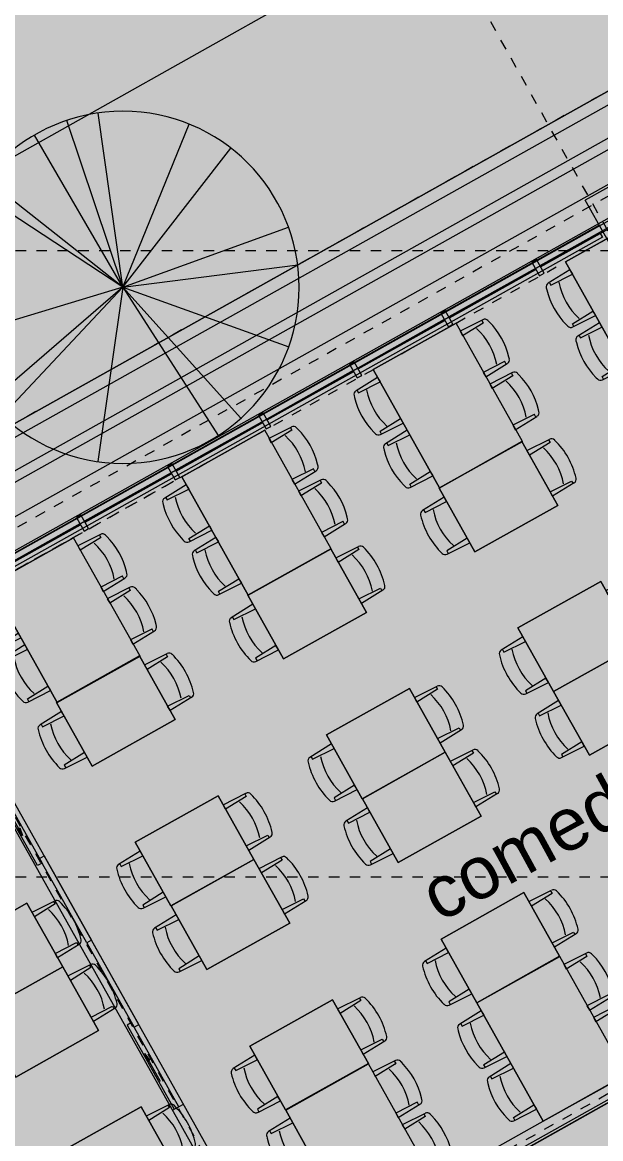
# Model space of a CAD drawing. Header units: metres. Extents: x -11.7 to 73.2, y 41.7 to 99.3.
# Drawn here: x 19.35 to 24.89, y 62.12 to 72.81 of the extents above; entities that cross this region are included whole.
import ezdxf

# ---------------------------------------------------------------- set-up
doc = ezdxf.new("R2010")
doc.units = ezdxf.units.M
for name, pattern in [('LíneaDeRejilla', [0.021, 0.012, -0.003, 0.003, -0.003]), ('Oculto', [0.006, 0.004, -0.002]), ('Overhead', [0.004, 0.0025, -0.0015])]:
    doc.linetypes.add(name, pattern=pattern)
for name, color, linetype, lineweight in [('A-BRND', 11, 'Continuous', 5), ('A-DETL-3', 151, 'Continuous', 5), ('A-DETL-GENF', 92, 'Continuous', 5), ('A-DETL-LNOC', 90, 'Oculto', 5), ('A-FLOR-PROY', 1, 'Overhead', 5), ('A-GLAZ-CURT', 52, 'Continuous', 9), ('A-GLAZ-CWMG', 51, 'Continuous', 13), ('A-MURO', 113, 'Continuous', 9), ('A-MURO-ACHU', 111, 'Continuous', 9), ('A-PISO', 51, 'Continuous', 9), ('A-PISO-ACHU', 8, 'Continuous', 9), ('A-PSAJ-ARBOL', 71, 'Continuous', 5), ('A-PUER', 31, 'Continuous', 5), ('A-TEXT-NOTA', 2, 'Continuous', 5), ('A-VENT-CORT', 52, 'Continuous', 5), ('A-VENT-CORT-MARC', 51, 'Continuous', 5), ('A-WALL', 113, 'Continuous', 18), ('S-REJI', 1, 'Continuous', 5)]:
    doc.layers.add(name, color=color, linetype=linetype, lineweight=lineweight)
doc.styles.add('Arial', font='arial.ttf', dxfattribs={"height": 0.5})

# ---------------------------------------------------------------- blocks, each defined once
blk = doc.blocks.new('Top Rail Type - Top Rail_Internal_-1327149-Nivel 1')
at = {"layer": 'A-BRND'}
for p, q in [((18.283, 67.099), (24.879, 70.798)), ((24.879, 70.798), (18.283, 67.099)), ((24.879, 70.798), (24.903, 70.754)), ((24.903, 70.754), (24.879, 70.798)), ((24.879, 70.798), (24.879, 70.798)), ((24.903, 70.754), (18.307, 67.056)), ((24.903, 70.754), (18.307, 67.056)), ((24.903, 70.754), (24.903, 70.754)), ((18.283, 67.099), (18.283, 67.099)), ((18.283, 67.099), (18.307, 67.056)), ((18.307, 67.056), (18.283, 67.099)), ((18.307, 67.056), (18.307, 67.056))]:
    blk.add_line(p, q, dxfattribs=at)
blk = doc.blocks.new('muro inclinado1 - muro inclinado-1370344-Nivel 1')
at = {"layer": 'A-MURO'}
for p, q in [((43.685, 82.651), (-1.236, 57.471)), ((43.741, 82.55), (-1.179, 57.37)), ((-1.043, 57.128), (43.877, 82.307)), ((43.925, 82.222), (-0.995, 57.043))]:
    blk.add_line(p, q, dxfattribs=at)
blk = doc.blocks.new('M_Door-Double-Sliding - 1800 x 2100mm-1735726-Nivel 1')
at = {"layer": 'A-DETL-GENF'}
blk.add_hatch(color=256, dxfattribs=at).paths.add_polyline_path([(0.374, 0.115), (0.374, 0.088), (0.298, 0.102)], flags=0)
for p, q in [((0.374, 0.115), (0.298, 0.102)), ((0.374, 0.088), (0.374, 0.115)), ((0.602, 0.102), (0.298, 0.102)), ((0.298, 0.102), (0.374, 0.088))]:
    blk.add_line(p, q, dxfattribs=at)
at = {"layer": 'A-PUER', "lineweight": 9}
for p, q in [((0.025, 0.187), (-0.9, 0.187)), ((-0.9, 0.187), (-0.9, 0.137)), ((-0.9, 0.137), (0.025, 0.137)), ((0.9, 0.137), (-0.025, 0.137)), ((-0.025, 0.137), (-0.025, 0.087)), ((0.025, 0.137), (0.025, 0.187)), ((0.9, 0.087), (0.9, 0.137)), ((-0.025, 0.087), (0.9, 0.087))]:
    blk.add_line(p, q, dxfattribs=at)
blk = doc.blocks.new('M_Door-Double-Sliding - 1800 x 2100mm-1735796-Nivel 1')
at = {"layer": 'A-DETL-GENF'}
blk.add_hatch(color=256, dxfattribs=at).paths.add_polyline_path([(0.374, -0.115), (0.298, -0.102), (0.374, -0.088)], flags=0)
for p, q in [((0.298, -0.102), (0.374, -0.088)), ((0.602, -0.102), (0.298, -0.102)), ((0.374, -0.115), (0.298, -0.102)), ((0.374, -0.088), (0.374, -0.115))]:
    blk.add_line(p, q, dxfattribs=at)
at = {"layer": 'A-PUER', "lineweight": 9}
for p, q in [((-0.025, -0.087), (0.9, -0.087)), ((-0.025, -0.137), (-0.025, -0.087)), ((0.9, -0.087), (0.9, -0.137)), ((-0.9, -0.137), (0.025, -0.137)), ((-0.9, -0.187), (-0.9, -0.137)), ((0.025, -0.187), (-0.9, -0.187)), ((0.9, -0.137), (-0.025, -0.137)), ((0.025, -0.137), (0.025, -0.187))]:
    blk.add_line(p, q, dxfattribs=at)
blk = doc.blocks.new('M_RPC Tree - Deciduous - Scarlet Oak - 6 mts-1356157-Nivel 1')
at = {"layer": 'A-PSAJ-ARBOL'}
for q in [(-0.239, 1.669), (-0.539, 1.598), (0.634, 1.563), (-0.848, 1.458), (1.032, 1.334), (-1.323, 1.046), (-1.409, 0.927), (1.585, 0.575), (1.673, 0.215), (-1.615, -0.485), (-1.277, -1.101), (-1.155, -1.229), (-0.24, -1.669), (0.91, -1.42), (1.129, -1.253), (1.587, -0.57)]:
    blk.add_line((0, 0), q, dxfattribs=at)
for start, end in [(360, 180), (180, 360)]:
    blk.add_arc((0, 0), 1.687, start, end, dxfattribs=at)
blk = doc.blocks.new('Panel de sistema - Vidrio-10-1633758-Nivel 1')
at = {"layer": 'A-GLAZ-CURT'}
for p, q in [((0.475, 0.005), (-0.475, 0.005)), ((-0.475, 0.005), (-0.475, -0.005)), ((0.475, -0.005), (0.475, 0.005)), ((-0.475, -0.005), (0.475, -0.005))]:
    blk.add_line(p, q, dxfattribs=at)
at = {"layer": 'A-VENT-CORT'}
for p, q in [((-0.475, 0.005), (-0.475, 0.005)), ((0.475, 0.005), (0.475, 0.005)), ((-0.475, -0.005), (-0.475, -0.005)), ((0.475, -0.005), (0.475, -0.005))]:
    blk.add_line(p, q, dxfattribs=at)
blk = doc.blocks.new('Montante rectangular - 50x150-V8-Nivel 1')
at = {"layer": 'A-GLAZ-CWMG'}
for p, q in [((-0.025, 0.075), (0.025, 0.075)), ((-0.025, -0.075), (-0.025, 0.075)), ((0.025, 0.075), (0.025, -0.075)), ((0.025, -0.075), (-0.025, -0.075))]:
    blk.add_line(p, q, dxfattribs=at)
at = {"layer": 'A-VENT-CORT-MARC'}
for p, q in [((-0.025, 0.075), (-0.025, 0.075)), ((0.025, 0.075), (0.025, 0.075)), ((-0.025, -0.075), (-0.025, -0.075)), ((0.025, -0.075), (0.025, -0.075))]:
    blk.add_line(p, q, dxfattribs=at)
blk = doc.blocks.new('MesadeComedor 4p Parametrica-Planta - Mesa de Comedor de 4 Puestos-1696959-Nivel 1')
at = {"layer": 'A-DETL-GENF'}
for p, q in [((-0.617, 0.694), (-0.628, 0.451)), ((-0.615, 0.682), (-0.59, 0.682)), ((-0.589, 0.681), (-0.579, 0.451)), ((-0.57, 0.738), (-0.587, 0.733)), ((-0.167, 0.733), (-0.184, 0.738)), ((-0.166, 0.681), (-0.176, 0.451)), ((-0.136, 0.682), (-0.165, 0.682)), ((-0.127, 0.451), (-0.137, 0.694)), ((-0.037, 0.694), (-0.048, 0.451)), ((-0.035, 0.682), (-0.01, 0.682)), ((-0.009, 0.681), (0.001, 0.451)), ((0.01, 0.738), (-0.007, 0.733)), ((0.413, 0.733), (0.396, 0.738)), ((0.414, 0.681), (0.404, 0.451)), ((0.444, 0.682), (0.415, 0.682)), ((0.453, 0.451), (0.443, 0.694)), ((-0.715, -0.455), (-0.715, 0.455)), ((0.585, 0.455), (-0.715, 0.455)), ((0.585, 0.455), (-0.715, 0.455)), ((-0.715, 0.455), (-0.715, -0.455)), ((-0.628, 0.451), (-0.579, 0.451)), ((-0.176, 0.451), (-0.127, 0.451)), ((-0.048, 0.451), (0.001, 0.451)), ((0.404, 0.451), (0.453, 0.451)), ((0.585, 0.455), (0.585, -0.455)), ((0.585, -0.455), (0.585, 0.455)), ((0.585, -0.455), (0.585, 0.455)), ((0.585, -0.455), (-0.715, -0.455)), ((-0.715, -0.455), (0.585, -0.455)), ((-0.628, -0.455), (-0.617, -0.698)), ((-0.628, -0.455), (-0.579, -0.455)), ((-0.589, -0.685), (-0.579, -0.455)), ((-0.166, -0.685), (-0.176, -0.455)), ((-0.176, -0.455), (-0.127, -0.455)), ((-0.137, -0.698), (-0.127, -0.455)), ((-0.048, -0.455), (-0.037, -0.698)), ((-0.048, -0.455), (0.001, -0.455)), ((-0.009, -0.685), (0.001, -0.455)), ((0.414, -0.685), (0.404, -0.455)), ((0.404, -0.455), (0.453, -0.455)), ((0.443, -0.698), (0.453, -0.455)), ((-0.615, -0.686), (-0.59, -0.686)), ((-0.587, -0.736), (-0.57, -0.741)), ((-0.184, -0.741), (-0.167, -0.736)), ((-0.136, -0.686), (-0.165, -0.686)), ((-0.035, -0.686), (-0.01, -0.686)), ((-0.007, -0.736), (0.01, -0.741)), ((0.396, -0.741), (0.413, -0.736)), ((0.444, -0.686), (0.415, -0.686))]:
    blk.add_line(p, q, dxfattribs=at)
for centre, radius, start, end in [((-0.377, 0.043), 0.721, 74.4748, 105.5252), ((0.203, 0.043), 0.721, 74.4748, 105.5252), ((-0.576, 0.693), 0.0417, 106.4199, 177.4596), ((-0.59, 0.681), 0.00104, 2.5404, 90), ((-0.179, 0.693), 0.0417, 2.5404, 73.5801), ((-0.165, 0.681), 0.00104, 90, 177.4596), ((0.004, 0.693), 0.0417, 106.4199, 177.4596), ((-0.01, 0.681), 0.00104, 2.5404, 90), ((0.401, 0.693), 0.0417, 2.5404, 73.5801), ((0.415, 0.681), 0.00104, 90, 177.4596), ((-0.377, 0.006), 0.627, 71.5812, 108.4188), ((0.203, 0.006), 0.627, 71.5812, 108.4188), ((-0.377, -0.01), 0.627, 251.5812, 288.4188), ((0.203, -0.01), 0.627, 251.5812, 288.4188), ((-0.576, -0.696), 0.0417, 182.5404, 253.5801), ((-0.59, -0.685), 0.00104, 270, 357.4596), ((-0.377, -0.046), 0.721, 254.4748, 285.5252), ((-0.179, -0.696), 0.0417, 286.4199, 357.4596), ((-0.165, -0.685), 0.00104, 182.5404, 270), ((0.004, -0.696), 0.0417, 182.5404, 253.5801), ((-0.01, -0.685), 0.00104, 270, 357.4596), ((0.203, -0.046), 0.721, 254.4748, 285.5252), ((0.401, -0.696), 0.0417, 286.4199, 357.4596), ((0.415, -0.685), 0.00104, 182.5404, 270)]:
    blk.add_arc(centre, radius, start, end, dxfattribs=at)
blk = doc.blocks.new('MesadeComedor 2p Parametrica-Planta - Mesa de Comedor Pequeña de 2 Puestos-1692873-Nivel 1')
at = {"layer": 'A-DETL-GENF'}
for p, q in [((-0.616, 0.455), (-0.605, 0.698)), ((-0.605, 0.686), (-0.577, 0.686)), ((-0.577, 0.686), (-0.566, 0.455)), ((-0.164, 0.455), (-0.153, 0.685)), ((-0.153, 0.685), (-0.125, 0.685)), ((-0.125, 0.698), (-0.114, 0.455)), ((-0.015, 0.455), (-0.715, 0.455)), ((-0.715, 0.455), (-0.715, -0.455)), ((-0.715, 0.455), (-0.015, 0.455)), ((-0.715, -0.455), (-0.715, 0.455)), ((-0.566, 0.455), (-0.616, 0.455)), ((-0.114, 0.455), (-0.164, 0.455)), ((-0.015, -0.455), (-0.015, 0.455)), ((-0.015, 0.455), (-0.015, -0.455)), ((-0.715, -0.455), (-0.015, -0.455)), ((-0.015, -0.455), (-0.715, -0.455)), ((-0.566, -0.455), (-0.616, -0.455)), ((-0.616, -0.455), (-0.605, -0.698)), ((-0.577, -0.686), (-0.566, -0.455)), ((-0.114, -0.455), (-0.164, -0.455)), ((-0.164, -0.455), (-0.153, -0.685)), ((-0.125, -0.698), (-0.114, -0.455)), ((-0.605, -0.686), (-0.577, -0.686)), ((-0.153, -0.685), (-0.125, -0.685))]:
    blk.add_line(p, q, dxfattribs=at)
for centre, radius, start, end in [((-0.365, 0.023), 0.743, 73.5801, 106.4199), ((-0.563, 0.696), 0.0417, 106.4199, 177.4596), ((-0.167, 0.696), 0.0417, 2.5404, 73.5801), ((-0.365, 0.01), 0.627, 71.5812, 108.4188), ((-0.365, -0.01), 0.627, 251.5812, 288.4188), ((-0.563, -0.696), 0.0417, 182.5404, 253.5801), ((-0.365, -0.023), 0.743, 253.5801, 286.4199), ((-0.167, -0.696), 0.0417, 286.4199, 357.4596)]:
    blk.add_arc(centre, radius, start, end, dxfattribs=at)

msp = doc.modelspace()

# ---------------------------------------------------------------- hatches: boundary and pattern name
at = {"layer": 'A-DETL-GENF'}
msp.add_hatch(color=7, dxfattribs=at).paths.add_polyline_path([(19.004, 59.125), (15.391, 65.571), (28.607, 72.978), (32.22, 66.532)], flags=0)
at = {"layer": 'A-MURO-ACHU', "lineweight": 5}
msp.add_hatch(color=256, dxfattribs=at).paths.add_polyline_path([(20.313, 59.858), (20.24, 59.989), (30.969, 66.003), (31.1, 66.076), (31.173, 65.946)], flags=0)
at = {"layer": 'A-PISO-ACHU', "lineweight": 5}
h = msp.add_hatch(color=256, dxfattribs=at)
edge = h.paths.add_edge_path(flags=0)
edge.add_line((-11.744, 67.478), (-11.744, 68.992))
edge.add_line((-11.744, 68.992), (20.68, 87.24))
edge.add_line((20.68, 87.24), (42.763, 99.321))
edge.add_line((42.763, 99.321), (49.014, 99.321))
edge.add_line((49.014, 99.321), (22.136, 84.617))
edge.add_line((22.136, 84.617), (-8.422, 67.419))
edge.add_arc((-9.969, 75.372), 8.102, 263.7019, 281.0136, ccw=False)
edge.add_arc((-12.533, 60.522), 7, 76.1603, 83.5347)
h.paths.add_polyline_path([(73.158, 99.321), (73.158, 41.66)], flags=0)
edge = h.paths.add_edge_path(flags=0)
edge.add_line((69.851, 99.321), (73.158, 99.321))
edge.add_line((65.916, 97.168), (69.851, 99.321))
edge = h.paths.add_edge_path(flags=0)
edge.add_line((73.158, 51.904), (73.158, 50.909))
edge.add_line((73.158, 50.909), (67.409, 50.912))
edge.add_line((67.409, 50.912), (67.406, 45.89))
edge.add_arc((67.769, 48.868), 3, 197.8091, 263.0532, ccw=False)
edge.add_line((64.913, 47.95), (64.926, 52.057))
edge.add_arc((67.357, 51.838), 2.44, 138.4696, 174.8617, ccw=False)
edge.add_line((65.53, 53.456), (67.412, 55.146))
edge.add_line((67.412, 55.146), (67.438, 93.14))
edge.add_line((67.438, 93.14), (65.566, 94.511))
edge.add_arc((67.872, 96.43), 3, 186.297, 219.7758, ccw=False)
edge.add_line((64.89, 96.101), (64.89, 96.179))
edge.add_line((64.89, 96.179), (64.884, 98.083))
edge.add_arc((67.871, 97.808), 3, 152.3867, 174.7408, ccw=False)
edge.add_arc((100.814, 69.292), 46.495, 139.7706, 139.9679, ccw=False)
edge.add_line((65.316, 99.321), (73.158, 99.321))
edge.add_line((65.918, 96.156), (65.916, 97.168))
edge.add_arc((67.9, 96.421), 2, 187.6142, 217.5848)
edge.add_line((66.315, 95.202), (68.416, 93.664))
edge.add_line((68.416, 93.664), (68.432, 51.911))
edge.add_line((68.432, 51.911), (73.158, 51.904))
h.paths.add_polyline_path([(20.105, 57.717), (26.684, 61.399), (27.997, 59.062), (49.236, 71.036), (49.236, 57.717)], flags=0)
edge = h.paths.add_edge_path(flags=0)
edge.add_line((-5.712, 46.001), (54.461, 46.001))
edge.add_line((54.461, 46.001), (54.461, 90.902))
edge.add_line((54.461, 90.902), (26.988, 75.873))
edge.add_line((26.988, 75.873), (-6.336, 57.118))
edge.add_arc((5.07, 53.317), 12.023, 127.3503, 161.5712, ccw=False)
edge.add_line((-2.224, 62.875), (25.532, 78.496))
edge.add_line((25.532, 78.496), (55.413, 94.842))
edge.add_arc((56.806, 92.034), 3.135, 2.608, 116.3852, ccw=False)
edge.add_line((59.938, 92.176), (59.934, 86.617))
edge.add_line((59.934, 86.617), (57.431, 79.662))
edge.add_line((57.431, 79.662), (57.411, 49.633))
edge.add_line((57.411, 49.633), (57.408, 44.767))
edge.add_arc((59.408, 44.765), 2, 179.9609, 218.8093)
edge.add_line((57.849, 43.512), (59.338, 41.66))
edge.add_line((59.338, 41.66), (54.903, 41.66))
edge.add_line((54.903, 41.66), (54.904, 42.467))
edge.add_line((54.904, 42.467), (49.904, 42.473))
edge.add_line((49.904, 42.473), (49.903, 41.66))
edge.add_line((49.903, 41.66), (40.86, 41.66))
edge.add_line((40.86, 41.66), (40.849, 42.426))
edge.add_line((40.849, 42.426), (19.669, 42.426))
edge.add_line((19.669, 42.426), (19.663, 41.66))
edge.add_line((19.663, 41.66), (-5.714, 41.66))
edge.add_line((-5.714, 41.66), (-5.712, 46.001))
h = msp.add_hatch(color=256, dxfattribs=at)
h.paths.add_polyline_path([(73.158, 99.321), (73.158, 41.66)], flags=0)
edge = h.paths.add_edge_path(flags=0)
edge.add_line((49.017, 99.321), (73.158, 99.321))
edge.add_line((65.293, 99.321), (73.158, 99.321))
edge.add_arc((100.805, 69.311), 46.495, 139.8002, 140.007)
edge.add_arc((67.844, 97.804), 3, 152.4258, 174.7799)
edge.add_line((64.856, 98.077), (64.862, 96.6))
edge.add_line((64.862, 96.6), (59.465, 93.643))
edge.add_arc((56.782, 92.022), 3.135, 31.1418, 116.4243)
edge.add_line((55.387, 94.829), (25.518, 78.463))
edge.add_line((25.518, 78.463), (-2.228, 62.823))
edge.add_arc((5.073, 53.27), 12.023, 127.3894, 158.5358)
edge.add_arc((-12.535, 60.463), 7, 276.4834, 336.479, ccw=False)
edge.add_line((-11.744, 53.508), (-11.744, 67.418))
edge.add_arc((-12.535, 60.463), 7, 76.1994, 83.5166, ccw=False)
edge.add_arc((-9.982, 75.315), 8.102, 263.741, 281.0527)
edge.add_line((-8.429, 67.363), (22.117, 84.582))
edge.add_line((22.117, 84.582), (49.017, 99.321))
h = msp.add_hatch(color=256, dxfattribs=at)
h.paths.add_polyline_path([(1.889, 47.467), (10.985, 47.467), (10.985, 48.267), (54.461, 48.267), (54.461, 46.001), (-0.727, 46.001)], flags=0)
h.paths.add_polyline_path([(54.482, 90.875), (54.482, 87.45), (-5.467, 53.863), (-1.859, 47.425), (-4.37, 46.023), (-5.685, 46.024), (-5.708, 57.472), (26.928, 75.839)], flags=0)
h = msp.add_hatch(color=256, dxfattribs=at)
h.paths.add_polyline_path([(5.018, 49.016), (5.803, 47.617), (10.835, 47.617), (10.835, 50.902), (9.21, 49.991), (8.624, 51.037)], flags=0)
h.paths.add_polyline_path([(54.311, 87.233), (50.349, 85.012), (52.11, 81.872), (54.311, 83.106)], flags=0)
h.paths.add_polyline_path([(47.963, 73.295), (20.081, 57.667), (44.086, 57.667), (44.086, 68.168), (49.221, 71.063)], flags=0)
h.paths.add_polyline_path([(-5.466, 53.862), (-1.1, 56.31), (-1.628, 57.251), (44.077, 82.871), (44.605, 81.929), (54.461, 87.454), (54.461, 80.756), (54.286, 80.658), (54.286, 77.096), (54.461, 77.194), (54.461, 74.042), (51.062, 72.13), (51.062, 55.917), (54.461, 55.917), (54.461, 48.267), (53.761, 48.267), (53.761, 47.467), (12.141, 47.467), (12.141, 48.267), (10.985, 48.267), (10.985, 47.467), (1.889, 47.467), (2.204, 47.644), (1.324, 49.214), (-1.86, 47.429)], flags=0)
h = msp.add_hatch(color=256, dxfattribs=at)
h.paths.add_polyline_path([(42.061, 55.767), (36.716, 55.767), (36.716, 48.852), (42.061, 48.852)], flags=0)
h.paths.add_polyline_path([(21.784, 60.854), (28.38, 64.552), (24.903, 70.754), (18.307, 67.056)], flags=0)
h.paths.add_polyline_path([(49.161, 73.896), (20.209, 57.667), (49.161, 57.667)], flags=0)
h.paths.add_polyline_path([(-5.465, 53.86), (-1.105, 56.308), (-1.634, 57.246), (-1.235, 57.47), (-1.043, 57.128), (17.916, 67.755), (18.104, 67.418), (44.327, 82.118), (44.474, 81.856), (54.461, 87.454), (54.461, 83.231), (58.001, 83.231), (58.001, 51.892), (54.461, 51.892), (54.461, 48.267), (10.985, 48.267), (10.985, 47.467), (1.889, 47.467), (2.226, 47.656), (1.345, 49.226), (-1.859, 47.427)], flags=0)
msp.add_hatch(color=256, dxfattribs=at).paths.add_polyline_path([(18.251, 67.157), (24.873, 70.869), (28.466, 64.459), (21.844, 60.747)], flags=0)

# ---------------------------------------------------------------- linework, layer by layer
at = {"layer": 'A-DETL-3'}
for p, q in [((28.607, 72.978), (15.391, 65.571)), ((19.004, 59.125), (32.22, 66.532))]:
    msp.add_line(p, q, dxfattribs=at)
at = {"layer": 'A-DETL-LNOC'}
for p, q in [((0.996, 57.315), (42.169, 80.395)), ((16.149, 65.809), (21.731, 68.939))]:
    msp.add_line(p, q, dxfattribs=at)
at = {"layer": 'A-FLOR-PROY'}
msp.add_line((44.077, 82.871), (-1.628, 57.251), dxfattribs=at)
at = {"layer": 'A-MURO'}
for p, q in [((29.794, 73.942), (24.739, 71.109)), ((28.48, 64.436), (24.739, 71.109)), ((21.768, 60.883), (18.1, 67.425)), ((18.054, 67.262), (21.663, 60.824)), ((20.785, 62.39), (20.89, 62.449))]:
    msp.add_line(p, q, dxfattribs=at)
at = {"layer": 'A-PISO'}
for p, q in [((54.482, 87.45), (-5.467, 53.863)), ((-1.628, 57.251), (44.077, 82.871)), ((18.104, 67.418), (44.327, 82.118)), ((26.988, 75.873), (-6.336, 57.118)), ((18.251, 67.157), (24.873, 70.869)), ((24.903, 70.754), (18.307, 67.056)), ((20.181, 59.787), (39.269, 70.486)), ((28.466, 64.459), (21.844, 60.747))]:
    msp.add_line(p, q, dxfattribs=at)
at = {"layer": 'A-WALL'}
for p, q in [((30.969, 66.003), (20.24, 59.989)), ((20.182, 59.785), (31.173, 65.946))]:
    msp.add_line(p, q, dxfattribs=at)
at = {"layer": 'S-REJI', "linetype": 'LíneaDeRejilla'}
for p, q in [((49.919, 85.137), (-1.877, 56.103)), ((50.427, 76.824), (1.79, 49.561)), ((25.349, 70.112), (22.293, 75.564)), ((50.384, 70.624), (6.753, 70.624)), ((22.167, 60.048), (19.111, 65.5)), ((50.384, 64.624), (6.753, 64.624))]:
    msp.add_line(p, q, dxfattribs=at)

# ---------------------------------------------------------------- block references
at = {"layer": 'A-BRND'}
msp.add_blockref('Top Rail Type - Top Rail_Internal_-1327149-Nivel 1', (0, 0), dxfattribs=at)
at = {"layer": 'A-DETL-GENF'}
for name, p, rotation in [('MesadeComedor 4p Parametrica-Planta - Mesa de Comedor de 4 Puestos-1696959-Nivel 1', (25.295, 70.115), 299.2725903057579), ('MesadeComedor 4p Parametrica-Planta - Mesa de Comedor de 4 Puestos-1696959-Nivel 1', (23.454, 69.084), 299.2725903057579), ('MesadeComedor 4p Parametrica-Planta - Mesa de Comedor de 4 Puestos-1696959-Nivel 1', (21.622, 68.057), 299.2725903057579), ('MesadeComedor 2p Parametrica-Planta - Mesa de Comedor Pequeña de 2 Puestos-1692873-Nivel 1', (24.085, 67.949), 299.2725903057571), ('MesadeComedor 4p Parametrica-Planta - Mesa de Comedor de 4 Puestos-1696959-Nivel 1', (19.792, 67.028), 299.2725903057579), ('MesadeComedor 2p Parametrica-Planta - Mesa de Comedor Pequeña de 2 Puestos-1692873-Nivel 1', (22.254, 66.922), 299.2725903057571), ('MesadeComedor 2p Parametrica-Planta - Mesa de Comedor Pequeña de 2 Puestos-1692873-Nivel 1', (24.839, 66.61), 299.2725903057571), ('MesadeComedor 2p Parametrica-Planta - Mesa de Comedor Pequeña de 2 Puestos-1692873-Nivel 1', (25.182, 66), 299.2725903057571), ('MesadeComedor 2p Parametrica-Planta - Mesa de Comedor Pequeña de 2 Puestos-1692873-Nivel 1', (20.422, 65.896), 299.2725903057571), ('MesadeComedor 2p Parametrica-Planta - Mesa de Comedor Pequeña de 2 Puestos-1692873-Nivel 1', (23.007, 65.584), 299.2725903057571), ('MesadeComedor 2p Parametrica-Planta - Mesa de Comedor Pequeña de 2 Puestos-1692873-Nivel 1', (23.351, 64.973), 299.2725903057571), ('MesadeComedor 2p Parametrica-Planta - Mesa de Comedor Pequeña de 2 Puestos-1692873-Nivel 1', (21.175, 64.557), 299.2725903057571), ('MesadeComedor 2p Parametrica-Planta - Mesa de Comedor Pequeña de 2 Puestos-1692873-Nivel 1', (21.519, 63.947), 299.2725903057571), ('MesadeComedor 2p Parametrica-Planta - Mesa de Comedor Pequeña de 2 Puestos-1692873-Nivel 1', (24.104, 63.629), 299.2725903057571), ('MesadeComedor 2p Parametrica-Planta - Mesa de Comedor Pequeña de 2 Puestos-1692873-Nivel 1', (19.345, 63.527), 299.2725903057571), ('MesadeComedor 4p Parametrica-Planta - Mesa de Comedor de 4 Puestos-1696959-Nivel 1', (24.447, 63.017), 299.2725903057579), ('MesadeComedor 2p Parametrica-Planta - Mesa de Comedor Pequeña de 2 Puestos-1692873-Nivel 1', (19.689, 62.917), 299.2725903057571), ('MesadeComedor 2p Parametrica-Planta - Mesa de Comedor Pequeña de 2 Puestos-1692873-Nivel 1', (22.272, 62.602), 299.2725903057571), ('MesadeComedor 4p Parametrica-Planta - Mesa de Comedor de 4 Puestos-1696959-Nivel 1', (22.617, 61.988), 299.2725903057579), ('MesadeComedor 2p Parametrica-Planta - Mesa de Comedor Pequeña de 2 Puestos-1692873-Nivel 1', (20.44, 61.576), 299.2725903057571)]:
    msp.add_blockref(name, p, dxfattribs=dict(at, rotation=rotation))
at = {"layer": 'A-MURO'}
msp.add_blockref('muro inclinado1 - muro inclinado-1370344-Nivel 1', (0, 0), dxfattribs=at)
at = {"layer": 'A-PSAJ-ARBOL'}
msp.add_blockref('M_RPC Tree - Deciduous - Scarlet Oak - 6 mts-1356157-Nivel 1', (20.312, 70.273), dxfattribs=at)
at = {"layer": 'A-PUER'}
for name, p, rotation in [('M_Door-Double-Sliding - 1800 x 2100mm-1735796-Nivel 1', (19.406, 64.713), 119.2725903057536), ('M_Door-Double-Sliding - 1800 x 2100mm-1735726-Nivel 1', (20.287, 63.142), 299.2725903057549)]:
    msp.add_blockref(name, p, dxfattribs=dict(at, rotation=rotation))
at = {"layer": 'A-VENT-CORT', "rotation": 29.28185002116671}
for p in [(24.722, 70.706), (23.849, 70.217), (22.977, 69.728), (22.105, 69.239), (21.233, 68.749), (20.361, 68.26), (19.488, 67.771)]:
    msp.add_blockref('Panel de sistema - Vidrio-10-1633758-Nivel 1', p, dxfattribs=at)
at = {"layer": 'A-VENT-CORT-MARC', "extrusion": (0, 0, -1), "rotation": 150.7181499788333}
for p in [(-24.286, 70.461), (-23.413, 69.972), (-22.541, 69.483), (-21.669, 68.994), (-20.797, 68.505), (-19.924, 68.016)]:
    msp.add_blockref('Montante rectangular - 50x150-V8-Nivel 1', p, dxfattribs=at)

# ---------------------------------------------------------------- texts
at = {"layer": 'A-TEXT-NOTA', "color": 7, "insert": (23.104, 64.623), "char_height": 0.5, "width": 3.36709, "attachment_point": 1, "rotation": 28.5779, "style": 'Arial'}
msp.add_mtext('comedor', dxfattribs=at)

doc.saveas('drawing.dxf')
